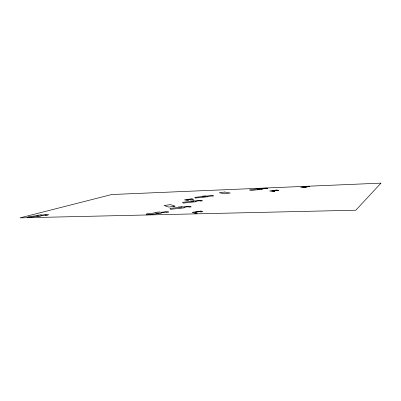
<?xml version="1.0" encoding="UTF-8"?>
<svg xmlns="http://www.w3.org/2000/svg" width="401" height="401" viewBox="0 0 401 401"><rect width="100%" height="100%" fill="white"/><g stroke="black" fill="none" stroke-linecap="round" stroke-linejoin="round"><path stroke-width="0.6" d="M40.967 214.916L40.681 215.121L48.601 214.505L47.714 215.202L45.639 215.412L46.21 214.976L41.719 215.442L40.807 216.119L27.433 217.507L28.857 216.55L35.468 215.863L37.794 215.247M178.59 207.041L181.859 206.7M155.743 212.36L159.162 212.004M37.819 215.237L40.942 214.906M190.53 201.081L193.568 200.766M202.164 196.229L205.021 195.939M257.231 189.342L260.119 189.222M202.635 196.801L205.497 196.696M190.921 201.728L193.924 201.633M178.891 207.798L182.074 207.708M36.717 216.019L39.318 215.954M155.804 213.212L159.057 213.131M259.016 188.58L249.502 189.894L250.605 190.475L262.349 189.267L261.462 188.856L267.828 188.525L266.865 188.104L259.056 188.585M205.051 195.944L206.921 196.099L212.936 195.477L213.482 195.974L207.106 196.284L207.588 196.771L195.287 198.044L194.761 197.352L200.846 196.726L202.129 196.244M193.598 200.776L195.518 200.961L201.893 200.299L202.375 200.871L200.35 201.081L200.054 200.721L195.673 201.177L196.084 201.733L183.031 203.091L182.62 202.299L189.077 201.633L190.5 201.096M181.894 206.71L183.879 206.946L190.721 206.229L191.127 206.896L188.951 207.127L188.711 206.705L184.004 207.197L184.34 207.848L170.32 209.317L170.034 208.395L176.966 207.668L178.57 207.056M159.192 212.014L161.132 212.289L168.3 211.538L168.5 212.284L166.225 212.525L166.109 212.054L161.182 212.57L161.307 213.302L146.611 214.851L146.631 213.813L153.889 213.051L155.713 212.38M380.95 183.137L355.832 210.214L20.05 217.863L111.678 194.535L380.95 183.137M200.921 211.071L192.174 212.35L195.372 213.367L197.367 213.076L194.781 212.264L199.618 211.558L200.931 211.954L202.901 211.663L200.921 211.071M174.094 206.495L168.666 207.021L164.109 205.518L170.425 204.635L175.137 206.114L173.578 206.33L174.094 206.495M276.515 190.034L269.683 190.981L273.347 191.528L274.901 191.312L271.948 190.876L278.75 190.35L276.515 190.034M307.331 186.34L300.73 187.257L304.765 187.748L306.264 187.538L303.016 187.147L309.778 186.62L307.331 186.34M191.858 198.831L184.515 199.838L187.072 200.51L188.746 200.279L186.676 199.743L193.437 199.222L191.858 198.831M224.75 192.024L219.317 192.761L224.705 193.788L230.254 193.031L224.75 192.024"/></g></svg>
